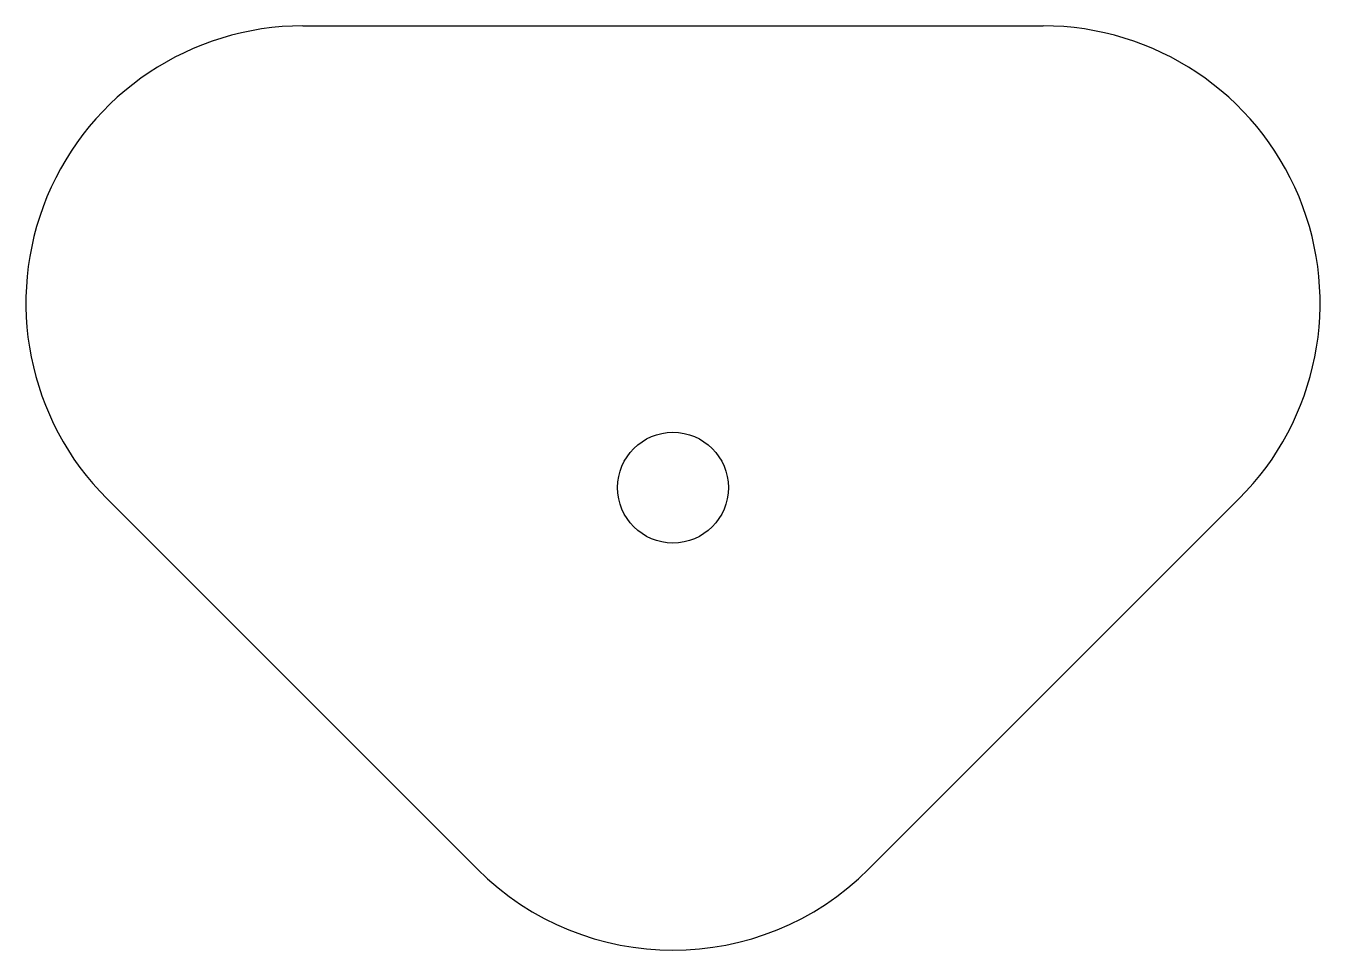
# Model space of a CAD drawing. Header units: millimetres. Extents: x 24.4 to 80.4, y 31.6 to 71.6.
import ezdxf

# ---------------------------------------------------------------- set-up
doc = ezdxf.new("R2010")
doc.units = ezdxf.units.MM

msp = doc.modelspace()

# ---------------------------------------------------------------- linework, layer by layer
at = {"color": 7, "linetype": 'Continuous', "lineweight": 25}
for p, q in [((36.388, 71.632), (68.447, 71.632)), ((43.932, 35.117), (27.903, 51.147)), ((76.932, 51.147), (60.903, 35.117))]:
    msp.add_line(p, q, dxfattribs=at)
msp.add_circle((52.417, 51.632), 2.4, dxfattribs=at)
for centre, start, end in [((36.388, 59.632), 90, 225), ((68.447, 59.632), 315, 90), ((52.417, 43.602), 225, 315)]:
    msp.add_arc(centre, 12, start, end, dxfattribs=at)

doc.saveas('drawing.dxf')
